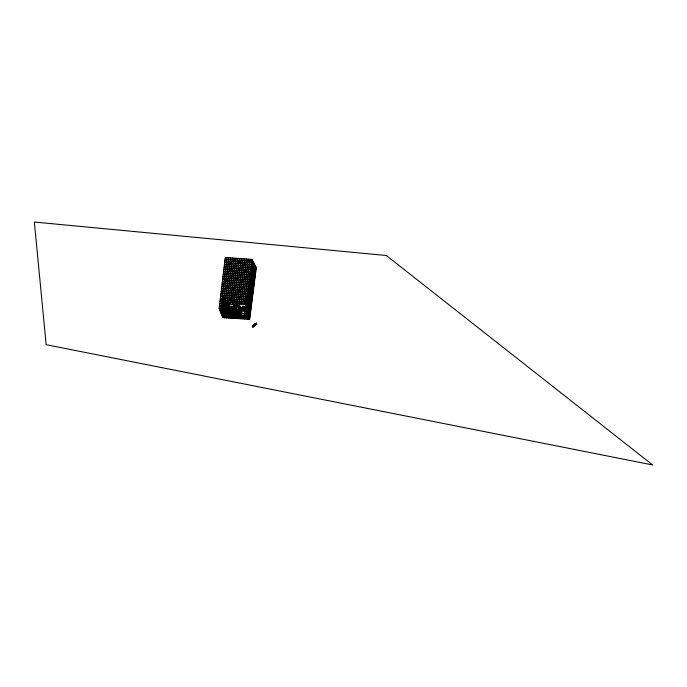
<?xml version="1.0" encoding="UTF-8"?>
<svg xmlns="http://www.w3.org/2000/svg" width="687" height="687" viewBox="0 0 687 687"><rect width="100%" height="100%" fill="white"/><g stroke="black" fill="none" stroke-linecap="round" stroke-linejoin="round"><path stroke-width="1.03" d="M233.4 296.827L232.962 297.523L233.237 296.698M233.623 295.024L233.228 295.711M231.218 300.047L231.124 300.829M231.425 298.313L231.33 299.137L231.777 298.433M231.845 294.912L231.751 295.736L232.189 295.032M232.841 298.433L232.747 299.223M232.987 300.125L232.841 300.829M233.202 298.424L233.108 299.249M233.408 296.741L233.262 297.428M232.987 300.176L232.893 300.94L232.627 300.202M225.087 299.815C222.717 296.303 223.352 310.498 223.618 298.708M236.311 314.947C235.942 313.246 233.846 315.548 234.851 316.57L235.315 313.71M247.535 302.4L247.801 298.562M223.541 299.687C223.661 294.5 222.348 311.658 223.533 297.488L224.752 296.14L225.559 298.192L224.829 304.221M225.31 299.798L225.302 298.991M246.71 299.446L246.607 298.647L246.083 302.4M248.471 299.558C247.2 295.178 245.044 309.648 247.174 298.965M219.17 308.472L225.267 257.513L251.846 259.403L256.277 267.629L249.639 319.275L222.854 317.677L219.17 308.472L220.931 308.575L224.649 317.78M220.931 308.575L227.053 257.642M222.184 300.777L222.588 297.411L223.55 295.487L224.348 297.523L222.588 297.411L222.339 296.818L223.55 295.487L224.348 297.523M221.24 311.22L222.056 302.804L221.738 301.868L219.977 301.756M221.489 311.829L222.579 304.169L222.966 304.856A3.598 1.151 6.9 0 0 227.011 306.273L236.122 306.857L236.251 312.035L234.473 311.924L234.31 305.019A1.803 1.675 -23.6 0 1 232.747 303.216L233.795 294.723L232.987 292.671L231.759 294.019L230.72 302.512A1.803 1.675 -22.9 0 1 228.737 304.092M221.807 311.409L222.287 307.149L223.541 307.287L222.27 307.544M223.395 303.087L223.885 299.188M224.074 297.145L228.831 257.771M223.945 300.889L224.151 299.206M222.992 311.597L223.421 308.291L222.167 308.386M223.438 307.896C220.922 308.935 223.782 306.625 223.447 308.128M223.035 311.486C219.977 311.013 225.001 311.228 221.841 310.85M221.884 310.739L223.12 310.816L223.155 310.249M222.004 309.734L223.258 309.408M223.318 309.133L222.09 309.064M222.124 308.721L223.378 308.403M223.541 312.533L224.117 305.165L223.541 312.533L224.58 305.895L225.825 306.204L224.58 305.895M224.726 302.761L224.838 299.163M223.739 304.899L222.966 304.856L223.782 298.072L224.752 296.14L225.302 297.6L224.907 303.182M230.609 257.891L225.044 303.766L228.556 303.989L234.155 258.149M225.044 312.396L226.135 305.878L224.366 305.767M225.825 305.973L225.053 312.619M225.13 311.95L223.893 311.872L225.104 311.889M225.19 311.443L223.91 311.477L225.19 311.211M225.293 310.601L225.336 310.035M225.396 309.751L224.134 309.846L225.396 309.528M224.177 309.279L225.456 309.244L224.237 309.004M224.237 308.772L225.525 308.738L224.263 308.832M224.297 308.497L225.534 308.343M225.559 308.403L224.314 308.094M225.662 307.329L225.628 307.896L224.383 307.819M225.705 307.218L224.46 306.909L225.688 307.39M224.503 306.806L225.765 306.711L224.503 306.574M224.529 306.634L225.808 306.368L224.572 306.299M226.195 308.901L226.392 307.226L229.905 307.441L229.698 309.116L226.195 308.901L230.025 318.107M226.804 303.877L232.386 258.02M226.873 304.719L226.968 303.98A1.803 0.575 6.9 0 1 224.941 303.268L223.172 303.165L221.935 300.185M228.35 305.663L227.947 309.013L231.811 318.21M230.308 304.092L235.933 258.278M229.295 314.079L230.093 307.578A1.803 1.675 -22.7 0 0 229.321 306.024M229.973 309.554L226.444 309.502M229.552 314.698L230.351 308.188A1.803 1.675 -22.7 0 0 228.788 306.385M231.51 300.013L231.072 300.717M231.725 298.321L231.279 299.017M232.137 294.921L231.699 295.616M229.87 314.285L230.36 310L231.631 310.138L231.279 313.006M231.476 300.854L231.562 300.133M231.983 296.732L231.536 297.437L231.863 296.612M233.254 295.101L233.168 295.822L247.105 296.707L247.389 297.291L252.138 259.944M237.702 258.398L233.305 294.122L247.32 295.024L251.605 303.937M231.175 313.229L231.536 310.344M232.55 302.091L232.902 299.231L233.168 299.824L231.39 299.712L231.133 299.12M228.994 304.693A1.803 1.683 -22.9 0 0 230.978 303.104L232.017 294.611L232.987 292.671L233.589 296.423L231.811 296.312L231.545 295.719M231.897 309.837L231.88 308.91L232.137 309.511M231.88 308.91L232.112 309.682M233.52 295.848L233.614 295.127M231.321 314.801L232.12 308.3A1.803 1.675 -23.3 0 1 234.104 306.711M232.283 308.772L232.541 309.373L232.309 308.6M232.498 308.618L232.979 309.056L232.524 308.446M232.713 308.463L233.194 308.901L232.738 308.291M232.927 308.308L233.357 307.991M232.223 311.031L233.975 311.142L233.194 309.33L233.4 307.656L231.656 307.553M239.48 258.527L233.812 304.315L237.316 304.53M232.953 308.137L233.623 308.592L233.382 307.828M231.296 312.843L233.005 312.86L233.838 306.11A1.795 1.675 -23.3 0 0 233.176 306.187M234.31 305.019L233.262 313.47L235.031 313.573M233.898 313.847L233.838 306.11M234.267 313.624L234.052 315.316A3.598 1.176 7 0 1 229.99 313.865L230.197 312.181L231.966 312.284A1.803 0.584 7 0 0 234.001 313.006L234.267 313.624A3.598 1.168 7 0 1 230.197 312.181L231.33 312.276M235.564 304.427L241.249 258.656M234.319 315.934L234.739 312.542L235.976 311.202L236.783 313.263L236.362 316.655M235.71 305.38L235.813 304.53A1.795 0.575 7 0 0 237.307 304.04L246.109 304.59L245.834 303.998L237.041 303.448L236.886 304.71M235.323 307.484L235.486 308.077L235.298 307.647M235.547 307.57L235.383 306.977M235.572 307.398L235.426 306.642M234.585 316.552L235.006 313.16L235.976 311.202L236.783 313.263L235.006 313.16L234.207 311.314L237.754 311.529L238.295 312.757L237.874 316.14M235.632 308.755L236.079 305.131A3.59 1.142 7 0 0 239.076 304.152L238.861 305.835A1.795 1.666 -23.9 0 1 240.416 307.63L240.201 309.313L241.961 309.425L242.167 307.742A1.795 1.666 -24.5 0 1 244.143 306.162L245.894 306.273L245.62 305.672M236.122 306.857L235.813 304.53L232.498 304.324M235.976 308.695L235.839 306.745A3.59 1.151 7 0 0 238.861 305.835L238.088 305.792M236.01 309.846L236.251 312.035M239.222 305.397A1.795 1.666 -23.9 0 1 240.141 307.029L239.505 312.07L237.754 311.958L236.689 309.545L236.895 307.879L240.39 308.094M237.195 304.994L237.041 303.448M237.522 302.855L243.018 258.776M236.517 312.645L236.096 316.638L235.976 313.993M238.853 306.316L238.432 309.648L242.52 318.845M239.274 302.967L244.787 258.905M241.017 303.079L246.547 259.025M240.046 313.281L240.476 309.923L247.509 310.352L253.597 262.649M253.297 262.108L247.226 309.743L239.926 308.712L241.017 311.134L240.596 314.509A3.59 1.168 7.2 0 0 244.675 315.951L244.332 313.04L247.852 313.246M241.858 307.45L241.961 309.425M241.927 309.863L242.348 306.531L245.826 306.745M242.769 303.182L248.316 259.154M243.876 308.308L244.091 306.634M250.085 259.282L244.512 303.293L232.275 302.529M244.228 313.882L244.546 311.348L243.438 308.927M245.19 309.03L245.56 306.153M245.8 304.229L246.685 297.256L247.921 295.908L248.728 297.952L246.968 297.84L246.685 297.256M247.646 298.459L246.745 298.905L246.547 302.83M245.474 309.639L251.846 259.403M245.706 309.597L247.002 309.39L245.766 309.09L246.994 309.167M247.037 308.832L245.791 308.918L247.045 309.056M245.894 308.077C250.008 308.789 243.121 308.308 247.105 308.326M245.92 307.913C244.409 307.544 249.398 308.059 246.058 307.132M246.066 306.737L247.337 306.479M247.38 306.136L246.135 306.23L247.363 306.308M247.457 305.861L246.178 305.895L247.432 306.033M247.449 305.638L246.221 305.56L247.492 305.294M246.281 305.054L247.518 305.354M246.35 304.779L247.552 304.796M246.393 304.212L247.646 304.35M247.681 303.783L246.435 303.877L247.663 303.955M247.706 303.611L246.478 303.534L247.749 303.276M247.775 303.336L246.539 303.036L246.504 303.594M245.757 309.485L246.951 309.502M245.989 307.639L247.243 307.544M247.449 299.558L247.028 302.915L246.47 301.73L232.481 300.854M247.878 296.191L252.421 260.485M246.307 311.46L246.375 313.753L248.136 313.865M247.518 301.825L247.947 298.459L251.39 305.646M248.162 296.775L252.713 261.026M253.005 261.567L246.934 309.665M246.444 316.054L246.659 314.371M253.889 263.198L247.569 312.637L249.853 317.574M247.638 314.929L254.181 263.748M247.921 315.548L254.482 264.297M254.774 264.847L248.205 316.166L249.639 319.275M255.075 265.405L248.488 316.784L221.858 315.187M255.375 265.955L248.771 317.403L222.107 315.805M255.676 266.513L249.063 318.021L222.356 316.424M255.976 267.071L249.347 318.648L222.605 317.05M253.228 326.162L254.13 326.213L252.928 325.518L253.117 327.029L252.661 327.003L252.421 325.921L253.623 326.626L252.421 325.921M252.661 327.003L252.722 326.565M253.117 327.029L252.928 325.518M253.323 325.973L253.434 325.114L254.637 325.81L253.434 325.114M253.623 326.626L253.735 325.758M253.829 325.569L253.941 324.711L255.143 325.406L253.941 324.711M254.13 326.213L254.242 325.355M254.336 325.166L254.448 324.307L255.65 325.003L254.448 324.307M254.637 325.81L254.748 324.951M254.843 324.762L254.954 323.903L256.165 324.599L254.954 323.903M255.143 325.406L255.255 324.547M255.349 324.358L255.461 323.5L256.672 324.195L255.461 323.5M255.65 325.003L255.762 324.144M255.856 323.955L256.423 323.122L256.672 324.195M256.165 324.599L255.968 323.096M256.363 323.551L256.423 323.122M222.399 298.519L222.914 297.986M225.242 298.974L224.838 299.274A0.919 0.713 72.3 0 0 224.666 299.085M246.968 297.84L247.921 295.908L248.445 297.368M232.112 308.592L233.4 307.656L233.666 308.257L231.725 309.657M224.288 298.639L223.369 299.266M256.277 323.74L256.723 323.766M252.369 326.351L252.816 326.377M234.739 312.542L238.295 312.757M246.358 313.246L248.119 313.349M223.292 311.924L225.113 312.121L223.833 312.379M246.393 313.315L248.153 313.418M246.367 313.504L248.162 313.676M220.63 312.104L229.475 312.645M238.286 313.178L241.807 313.392M225.07 312.456L223.807 312.551M220.87 312.722L229.733 313.255M238.561 313.787L240.321 313.89M248.454 314.543L244.89 314.26A3.59 1.168 7.2 0 1 240.802 312.825L242.571 312.928A1.795 0.584 7.2 0 0 244.606 313.65M246.667 314.629L248.462 314.801M221.12 313.332L231.201 313.942M237.067 314.294L241.472 314.56M246.667 314.878L248.436 314.99M246.702 314.947L248.471 315.058M248.445 315.247L246.676 315.135L248.479 315.316M221.36 313.95L232.017 314.586L233.597 318.313M236.448 314.852L233.795 314.698L235.383 318.425M248.488 315.565L246.161 315.445L247.861 319.163M246.693 315.651L248.488 315.822M246.702 315.908L248.471 316.011M221.609 314.56L235.83 315.419M237.599 315.522L248.496 316.08M246.71 316.166L248.471 316.269M246.736 316.235L248.505 316.338M246.719 316.415L248.514 316.595M246.307 304.882L247.535 304.959M219.771 303.439L221.532 303.551M231.39 304.255L226.968 303.98L227.011 306.273L226.762 305.672M236.079 305.131L227.217 304.581A3.598 1.142 6.9 0 1 223.172 303.165M234.379 305.174L236.148 305.286M234.327 305.595L236.096 305.706M234.387 305.749L236.165 305.861M219.574 305.122L221.334 305.226M237.109 306.204L240.596 306.419M233.4 306.084L236.105 306.282M246.049 306.9L247.303 307.037M234.404 306.325L236.173 306.428M246.006 307.244L247.286 307.209M224.563 306.067L225.851 306.033M234.164 306.866L236.191 307.003M245.963 307.578L247.191 307.656M234.112 307.287L236.139 307.433M234.181 307.441L236.199 307.578M219.368 306.797L221.128 306.9M242.133 308.197L245.62 308.411M234.13 307.862L236.148 308.008M225.662 307.553L224.4 307.647M234.198 308.016L236.216 308.154M222.245 307.484L223.507 307.621M224.383 307.587L225.645 307.724M223.455 307.733L222.245 307.716M234.138 308.437L235.916 308.549M234.207 308.592L236.165 308.575M222.184 307.991L223.464 307.956M234.456 308.618L236.234 308.729M222.184 308.223L223.421 308.291M234.224 309.167L236.182 309.15M222.15 308.557L223.378 308.635M234.473 309.202L236.242 309.305M231.45 309.227L233.194 309.33M236.689 309.545L240.184 309.76M230.437 309.305L229.887 309.27L230.145 309.88L231.914 309.983L231.656 309.382M234.422 309.622L236.191 309.734M225.43 309.184L224.177 309.511M234.233 309.743L236.259 309.88M219.411 309.073L221.171 309.184M231.708 309.828L233.46 309.931M236.955 310.146L240.45 310.361M234.181 310.163L236.208 310.309M222.004 309.502L223.258 309.639M234.25 310.318L236.276 310.455M231.605 310.309L230.351 310.404M219.651 309.674L221.412 309.785M233.717 310.533L231.966 310.43L233.005 312.86M237.221 310.747L238.973 310.859M234.198 310.739L236.225 310.885M241.017 311.134L248.101 311.632M224.048 310.292L225.319 310.43M234.267 310.893L236.285 311.031M223.181 310.309L221.961 310.069M246.315 311.709L248.11 311.889M219.892 310.284L223.421 310.498M228.702 310.816L224.056 310.524M235.735 311.245L239.239 311.46M223.138 310.644L221.901 310.344M230.239 311.013L231.502 310.919L230.265 311.074M246.324 311.967L248.119 312.147M223.988 310.799L225.276 310.764L224.014 310.859M231.485 311.323L230.248 311.245M234.525 311.503L236.302 311.615M231.459 311.486L230.205 311.58M220.141 310.885L228.96 311.426M230.179 311.52L231.433 311.426M246.341 312.482L248.136 312.654M223.928 311.305L225.216 311.271L223.996 311.031M231.442 311.658L230.154 311.692L231.39 311.769M246.35 312.731L248.136 312.911M231.399 311.992L230.136 311.864L232.738 312.25M248.119 313.1L246.35 312.989L248.144 313.16M220.381 311.494L229.218 312.035M239.78 312.671L238.02 312.568L240.742 318.742M220.776 295.024L231.339 295.693M220.579 296.707L231.133 297.377M232.893 297.488L246.891 298.381L251.167 307.355M220.372 298.398L223.902 298.613M225.662 298.725L230.926 299.06M232.687 299.171L246.676 300.056L250.953 309.064M220.175 300.082L230.72 300.743M231.811 300.872L230.926 300.812L231.184 301.413L232.962 301.524L232.695 300.923M247.844 302.512L246.049 302.314L246.324 302.915L248.084 303.019M246.521 303.199L247.801 303.165M225.25 302.091L230.514 302.417M221.789 286.565L248.17 288.291L252.49 297.076M221.592 288.265L247.964 289.983L252.266 298.793M221.386 289.957L247.749 291.666L252.052 300.511M221.188 291.649L247.535 293.349L251.828 302.22M220.982 293.332L231.545 294.01M222.811 278.072L249.244 279.849L253.597 288.463M222.605 279.772L249.029 281.541L253.374 290.189M222.399 281.472L248.814 283.233L253.151 291.915M222.202 283.173L248.6 284.916L252.928 293.632M221.995 284.873L248.385 286.608L252.713 295.358M223.833 269.536L250.326 271.356L254.705 279.815M223.627 271.245L250.111 273.057L254.482 281.55M223.421 272.954L249.896 274.757L254.267 283.276M223.215 274.663L249.682 276.457L254.044 285.011M223.009 276.363L249.467 278.149L253.821 286.737M224.855 260.957L251.408 262.829L255.83 271.116M224.649 262.674L251.193 264.538L255.598 272.859M224.443 264.392L250.978 266.247L255.375 274.602M224.237 266.109L250.755 267.947L255.152 276.337M224.039 267.818L250.54 269.656L254.929 278.08M225.061 259.239L251.631 261.12L256.053 269.373M223.61 298.647L222.691 298.948L222.442 300.794L222.202 300.202M247.93 299.051L248.205 299.541M247.303 303.508L250.729 310.764M247.595 304.453L246.35 304.547L247.578 304.624M245.852 302.314L246.126 302.907M255.916 323.525L256.217 324.17M245.826 302.495L246.101 303.096M247.372 305.784L250.506 312.473M247.406 305.973L246.152 306.058M245.628 302.486L245.886 303.268M245.414 302.658L245.688 303.259M255.409 323.929L255.71 324.573M245.388 302.847L245.663 303.448M245.19 302.838L245.474 303.431M245.165 303.027L245.448 303.62M246.873 306.866L250.291 314.174M244.976 303.01L245.25 303.602M254.903 324.333L255.203 324.977M244.95 303.199L245.225 303.791M244.752 303.182L245.036 303.783M244.735 303.371L245.01 303.972M244.538 303.362L244.812 303.955M254.396 324.736L254.697 325.38M244.512 303.551L244.787 304.143M244.314 303.534L244.598 304.135M246.942 309.141L250.068 315.874M244.297 303.723L244.572 304.315M244.1 303.714L244.374 304.307M244.074 303.894L244.349 304.496M253.889 325.14L254.19 325.784M253.383 325.544L253.675 326.188M252.876 325.947L253.168 326.6M244.4 315.333L246.083 319.06M233.528 294.13L233.795 294.723L232.017 294.611L231.759 294.019M244.306 318.957L242.631 315.23L237.333 314.912L238.956 318.639M233.116 297.531L233.374 298.124L231.605 298.012L231.339 297.419M235.401 306.806L235.727 307.578M235.366 307.149L235.658 308.085M233.168 307.982L233.408 308.746M235.298 314.191L237.17 318.528M231.579 310.249L224.117 310.017M231.519 310.756L230.325 310.567M225.302 297.6L225.559 298.192L223.782 298.072L223.533 297.488M231.313 312.671L230.076 312.594M229.716 308.952L230.205 310.318M223.696 300.296L224.941 303.268M223.43 300.279L223.679 300.872M225.585 308.231L224.34 308.154M223.584 306.531L223.833 307.132L222.064 307.02L221.815 306.428M224.932 310L228.239 317.995M225.061 312.027L225.319 312.637M226.444 317.892L223.172 309.889L221.987 309.897M222.064 309.227L223.301 309.305L222.021 309.562M232.618 314.491A1.803 0.584 7 0 1 232.189 314.328M231.863 307.69A1.795 1.675 -23.3 0 1 232.266 306.788M242.193 306.376A1.786 1.657 -24.5 0 1 242.425 306.101M247.818 298.854A0.91 0.721 71.9 0 1 248.05 299.043M234.044 304.418A1.803 1.675 -23.6 0 1 232.532 303.25M225.748 305.517A1.795 0.575 6.9 0 1 225.43 305.423M248.093 312.327L246.332 312.224L248.127 312.396M386.317 255.504L34.35 222.038L46.166 344.702L652.65 464.962L386.317 255.504"/></g></svg>
